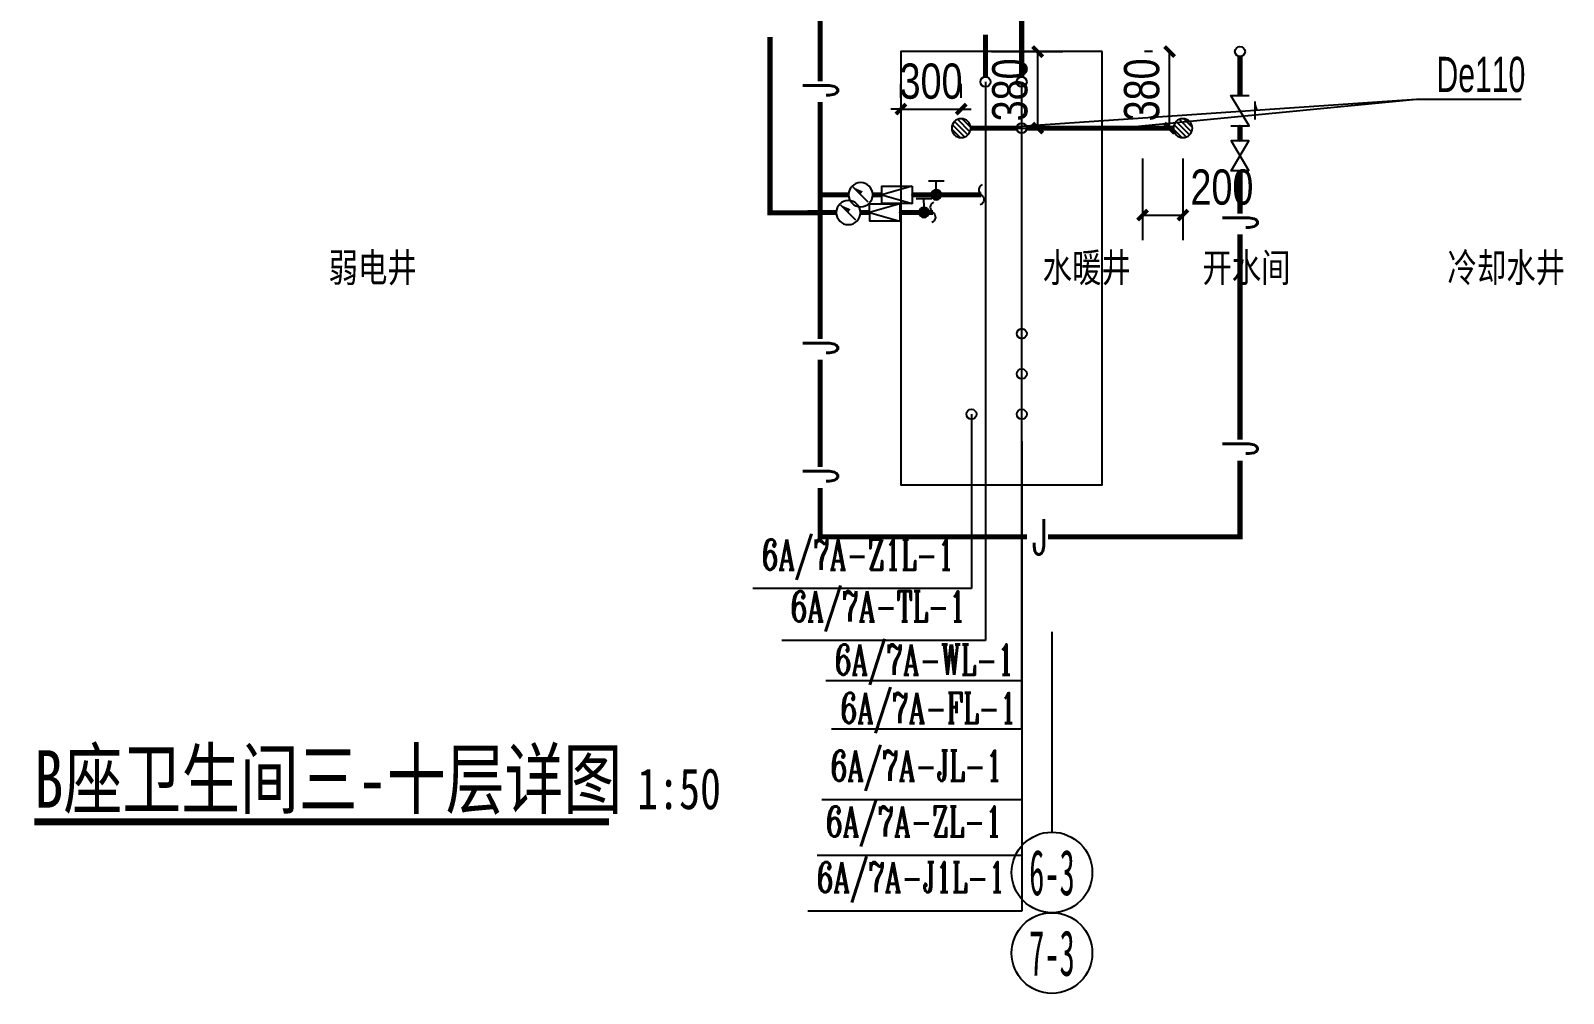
# Model space of a CAD drawing. Extents: x 31688 to 157843, y 203 to 96712.
# Drawn here: x 101410 to 109019, y 203 to 4982 of the extents above; entities that cross this region are included whole.
import ezdxf
from ezdxf.enums import TextEntityAlignment as Align

# ---------------------------------------------------------------- set-up
doc = ezdxf.new("R2010")
doc.units = 0
doc.header["$LTSCALE"] = 1000
doc.header["$MEASUREMENT"] = 0
doc.linetypes.add('109-34 轴网$0$L1$0$$AUDIT_BAD_LTYPE1', pattern=[0])
doc.layers.get('Defpoints').update_dxf_attribs({"color": 167})
for name, color, linetype in [('01-标注_轴线坐标', 132, 'Continuous'), ('02-TEXT_房间', 7, 'Continuous'), ('DIM_SYMB', 3, 'Continuous'), ('DIM_中水', 3, 'Continuous'), ('DIM_给水', 3, 'Continuous'), ('DIM_通气', 3, 'Continuous'), ('EQUIP_地漏', 7, 'Continuous'), ('EQUIP_给水', 7, 'Continuous'), ('PIPE-中水', 122, 'Continuous'), ('PIPE-废水', 31, 'Continuous'), ('PIPE-污水', 2, 'Continuous'), ('PIPE-给水中', 3, 'Continuous'), ('PIPE-通气', 30, 'Continuous'), ('TEXT_给水', 7, 'Continuous'), ('TWT_DIM', 3, 'Continuous'), ('TWT_LEAD', 3, 'Continuous'), ('VALVE_给水', 7, 'Continuous'), ('VPIPE-中水', 122, 'TG_Z'), ('VPIPE-中水中', 122, 'TG_Z1'), ('VPIPE-废水', 31, 'TG_F'), ('VPIPE-污水', 2, 'TG_W'), ('VPIPE-给水', 3, 'TG_J'), ('VPIPE-给水中', 3, 'TG_J1'), ('VPIPE-通气', 3, 'Continuous')]:
    doc.layers.add(name, color=color, linetype=linetype)
doc.styles.add('_TCH_AXIS', font='STXIHEI.TTF')
doc.styles.add('_TCH_DIM', font='ros.shx', dxfattribs={"width": 0.8, "bigfont": 'jd.shx'})
doc.styles.add('_TCH_DIM_T3', font='ros.shx', dxfattribs={"width": 0.8, "bigfont": 'jd.shx'})
doc.styles.add('_TCH_SPACE', font='STXIHEI.TTF', dxfattribs={"width": 0.75, "height": 5})
doc.styles.add('_TWT_PIPETEXT', font='SIMPLEX', dxfattribs={"width": 0.8, "height": 3.5, "bigfont": 'HZTXT'})
doc.styles.add('_TWT_SERIAL', font='COMPLEX', dxfattribs={"width": 0.8, "height": 3.5, "bigfont": 'HZTXT'})
doc.styles.get("Standard").update_dxf_attribs({"font": 'STXIHEI.TTF', "width": 0.75})
doc.styles.add('TG_LINETYPE', font='SIMPLEX', dxfattribs={"width": 0.8, "height": 3, "bigfont": 'HZTXT'})
doc.linetypes.add('TG_F', pattern='A,6,-0.3,["F",TG_LINETYPE,S=0.1,R=0,X=-0.23,Y=-0.15],0', length=6.3)
doc.linetypes.add('TG_J', pattern='A,5,-0.3,["J",TG_LINETYPE,S=0.1,R=0,X=-0.23,Y=-0.15],0', length=5.3)
doc.linetypes.add('TG_J1', pattern='A,5,-0.6,["J1",TG_LINETYPE,S=0.1,R=0,X=-0.52,Y=-0.15],0', length=5.6)
doc.linetypes.add('TG_W', pattern='A,3,-0.3,["W",TG_LINETYPE,S=0.1,R=0,X=-0.28,Y=-0.15],0', length=3.3)
doc.linetypes.add('TG_Z', pattern='A,5,-0.3,["Z",TG_LINETYPE,S=0.1,R=0,X=-0.28,Y=-0.15],0', length=5.3)
doc.linetypes.add('TG_Z1', pattern='A,5,-0.6,["Z1",TG_LINETYPE,S=0.1,R=0,X=-0.52,Y=-0.15],0', length=5.6)
doc.dimstyles.new('_TWT_ARCH&&50', dxfattribs={"dimtxt": 175, "dimasz": 50, "dimexe": 125, "dimexo": 150, "dimgap": 50, "dimtad": 1, "dimdec": 0, "dimzin": 0, "dimdsep": 46, "dimtxsty": '_TCH_DIM_T3', "dimblk": 'ARCHTICK', "dimcen": 0.09, "dimclrt": 7, "dimazin": 2, "dimtfac": 1, "dimtdec": 0, "dimtix": 1, "dimtmove": 2, "dimatfit": 3, "dimfxl": 0, "dimtolj": 1, "dimtzin": 0, "dimarcsym": 0})

# ---------------------------------------------------------------- blocks, each defined once
blk = doc.blocks.new('$VALVE$00000497')
for p, q in [((78, 138), (-78, 138)), ((0, 50), (0, 138))]:
    blk.add_line(p, q)
at = {"const_width": 49.6}
blk.add_lwpolyline([(25, 0, 1), (-25, 0, 1)], format="xyb", close=True, dxfattribs=at)
blk.add_circle((0, 0), 50)
blk = doc.blocks.new('$VALVE$00000742')
blk.add_line((-93, -93), (93, 93))
blk.add_lwpolyline([(93, 93, 0, 50, 0), (-13, 22, 50, 50, 0)], format="xyseb")
blk.add_circle((0, 0), 150)
for p in [(-150, 0), (150, 0)]:
    blk.add_point(p)
blk = doc.blocks.new('$VALVE$00000301')
for points in [[(-125, 72), (125, 0), (-125, -72)], [(-125, 72), (-125, -72), (125, -72), (125, 72), (-125, 72)]]:
    blk.add_lwpolyline(points)
for p in [(-125, 0), (125, 0)]:
    blk.add_point(p)
blk = doc.blocks.new('$TwtSys$00000141')
for p, q in [((-94, 8), (-10, 92)), ((-94, 8), (-10, 92)), ((-87, -35), (35, 87)), ((-87, -35), (35, 87)), ((-66, -66), (66, 66)), ((-66, -66), (66, 66)), ((-32, -87), (88, 33)), ((-32, -87), (88, 33)), ((11, -92), (92, -11)), ((11, -92), (92, -11))]:
    blk.add_line(p, q)
blk.add_circle((0, 0), 94)
blk.add_circle((0, 0), 94)
blk = doc.blocks.new('$VALVE$00000315')
blk.add_line((-75, 125), (75, 125))
blk.add_lwpolyline([(-125, -75), (-125, 75), (125, -75), (125, 75)])
for p in [(-125, 0), (125, 0)]:
    blk.add_point(p)
blk.add_solid([(0, 125), (0, 150), (75, 125)])
blk = doc.blocks.new('$VALVE$00000295')
blk.add_lwpolyline([(-125, 72), (-125, -72), (125, 72), (125, -72), (-125, 72)])
for p in [(-125, 0), (125, 0)]:
    blk.add_point(p)
blk = doc.blocks.new('$TwtSys$00000132')
at = {"elevation": 0}
blk.add_lwpolyline([(7, -101, -0.575183), (0, 0, 0.604745), (-11, 101, 16.924828)], format="xyb", dxfattribs=at)
blk = doc.blocks.new('_ArchTick')
at = {"color": 0, "linetype": 'ByBlock', "const_width": 0.4}
blk.add_lwpolyline([(-0.5, -0.5), (0.5, 0.5)], dxfattribs=at)
blk = doc.blocks.new('*D867')
at = {"layer": 'Defpoints', "color": 0, "linetype": '109-34 轴网$0$L1$0$$AUDIT_BAD_LTYPE1'}
for p in [(106930.3, 4497.6), (107130.3, 4497.6), (107130.3, 4066.5)]:
    blk.add_point(p, dxfattribs=at)
at = {"layer": 'TWT_DIM', "color": 0, "linetype": '109-34 轴网$0$L1$0$$AUDIT_BAD_LTYPE1', "lineweight": -2}
for p, q in [((106930.3, 4347.6), (106930.3, 3941.5)), ((107130.3, 4347.6), (107130.3, 3941.5)), ((106930.3, 4066.5), (107130.3, 4066.5))]:
    blk.add_line(p, q, dxfattribs=at)
at = {"layer": 'TWT_DIM', "color": 0, "linetype": '109-34 轴网$0$L1$0$$AUDIT_BAD_LTYPE1', "lineweight": -2, "xscale": 50, "yscale": 50, "zscale": 50, "rotation": 180}
blk.add_blockref('_ArchTick', (106930.3, 4066.5), dxfattribs=at)
at = {"layer": 'TWT_DIM', "color": 0, "linetype": '109-34 轴网$0$L1$0$$AUDIT_BAD_LTYPE1', "lineweight": -2, "xscale": 50, "yscale": 50, "zscale": 50}
blk.add_blockref('_ArchTick', (107130.3, 4066.5), dxfattribs=at)
at = {"layer": 'TWT_DIM', "color": 7, "linetype": '109-34 轴网$0$L1$0$$AUDIT_BAD_LTYPE1', "insert": (107324.3, 4204), "char_height": 175, "attachment_point": 5, "style": '_TCH_DIM_T3'}
blk.add_mtext('\\A1;200', dxfattribs=at)
blk = doc.blocks.new('*D868')
at = {"layer": 'Defpoints', "color": 0, "linetype": '109-34 轴网$0$L1$0$$AUDIT_BAD_LTYPE1'}
for p in [(106029.9, 4592.4), (105730.3, 4497.6), (106029.9, 4497.6)]:
    blk.add_point(p, dxfattribs=at)
at = {"layer": 'TWT_DIM', "color": 0, "linetype": '109-34 轴网$0$L1$0$$AUDIT_BAD_LTYPE1', "lineweight": -2}
for p, q in [((105730.3, 4647.6), (105730.3, 4717.4)), ((106029.9, 4647.6), (106029.9, 4717.4)), ((105730.3, 4592.4), (105680.3, 4592.4)), ((105730.3, 4592.4), (106029.9, 4592.4)), ((106029.9, 4592.4), (106079.9, 4592.4))]:
    blk.add_line(p, q, dxfattribs=at)
at = {"layer": 'TWT_DIM', "color": 0, "linetype": '109-34 轴网$0$L1$0$$AUDIT_BAD_LTYPE1', "lineweight": -2, "xscale": 50, "yscale": 50, "zscale": 50}
blk.add_blockref('_ArchTick', (105730.3, 4592.4), dxfattribs=at)
at = {"layer": 'TWT_DIM', "color": 0, "linetype": '109-34 轴网$0$L1$0$$AUDIT_BAD_LTYPE1', "lineweight": -2, "xscale": 50, "yscale": 50, "zscale": 50, "rotation": 180}
blk.add_blockref('_ArchTick', (106029.9, 4592.4), dxfattribs=at)
at = {"layer": 'TWT_DIM', "color": 7, "linetype": '109-34 轴网$0$L1$0$$AUDIT_BAD_LTYPE1', "insert": (105880.1, 4729.9), "char_height": 175, "attachment_point": 5, "style": '_TCH_DIM_T3'}
blk.add_mtext('\\A1;300', dxfattribs=at)
blk = doc.blocks.new('*D869')
at = {"layer": 'Defpoints', "color": 0, "linetype": '109-34 轴网$0$L1$0$$AUDIT_BAD_LTYPE1'}
for p in [(106029.9, 4877.6), (106409.6, 4877.6), (106029.9, 4497.6)]:
    blk.add_point(p, dxfattribs=at)
at = {"layer": 'TWT_DIM', "color": 0, "linetype": '109-34 轴网$0$L1$0$$AUDIT_BAD_LTYPE1', "lineweight": -2}
for p, q in [((106179.9, 4877.6), (106534.6, 4877.6)), ((106409.6, 4497.6), (106409.6, 4877.6)), ((106179.9, 4497.6), (106534.6, 4497.6))]:
    blk.add_line(p, q, dxfattribs=at)
at = {"layer": 'TWT_DIM', "color": 0, "linetype": '109-34 轴网$0$L1$0$$AUDIT_BAD_LTYPE1', "lineweight": -2, "xscale": 50, "yscale": 50, "zscale": 50}
for p, rotation in [((106409.6, 4877.6), 90), ((106409.6, 4497.6), 270)]:
    blk.add_blockref('_ArchTick', p, dxfattribs=dict(at, rotation=rotation))
at = {"layer": 'TWT_DIM', "color": 7, "linetype": '109-34 轴网$0$L1$0$$AUDIT_BAD_LTYPE1', "insert": (106272.1, 4687.6), "char_height": 175, "attachment_point": 5, "rotation": 90, "style": '_TCH_DIM_T3'}
blk.add_mtext('\\A1;380', dxfattribs=at)
blk = doc.blocks.new('*D870')
at = {"layer": 'Defpoints', "color": 0, "linetype": '109-34 轴网$0$L1$0$$AUDIT_BAD_LTYPE1'}
for p in [(107064.1, 4877.6), (107130.3, 4877.6), (107130.3, 4497.6)]:
    blk.add_point(p, dxfattribs=at)
at = {"layer": 'TWT_DIM', "color": 0, "linetype": '109-34 轴网$0$L1$0$$AUDIT_BAD_LTYPE1', "lineweight": -2}
for p, q in [((106980.3, 4877.6), (106939.1, 4877.6)), ((107064.1, 4497.6), (107064.1, 4877.6)), ((106980.3, 4497.6), (106939.1, 4497.6))]:
    blk.add_line(p, q, dxfattribs=at)
at = {"layer": 'TWT_DIM', "color": 0, "linetype": '109-34 轴网$0$L1$0$$AUDIT_BAD_LTYPE1', "lineweight": -2, "xscale": 50, "yscale": 50, "zscale": 50}
for p, rotation in [((107064.1, 4877.6), 90), ((107064.1, 4497.6), 270)]:
    blk.add_blockref('_ArchTick', p, dxfattribs=dict(at, rotation=rotation))
at = {"layer": 'TWT_DIM', "color": 7, "linetype": '109-34 轴网$0$L1$0$$AUDIT_BAD_LTYPE1', "insert": (106926.6, 4687.6), "char_height": 175, "attachment_point": 5, "rotation": 90, "style": '_TCH_DIM_T3'}
blk.add_mtext('\\A1;380', dxfattribs=at)

msp = doc.modelspace()

# ---------------------------------------------------------------- hatches: boundary and pattern name
at = {"layer": 'PIPE-中水', "linetype": 'Continuous'}
for points in [[(105080.6, 4077.6), (105080.7, 4065.1), (105068.1, 4065.1)], [(105080.6, 4077.6), (105068.1, 4077.6), (105068.1, 4065.1)]]:
    msp.add_hatch(color=256, dxfattribs=at).paths.add_polyline_path(points)
at = {"layer": 'PIPE-给水中', "linetype": 'Continuous'}
for points in [[(105330.3, 2468.5), (105317.8, 2468.5), (105317.8, 2456)], [(105330.3, 2468.5), (105330.3, 2456), (105317.8, 2456)], [(107413.9, 2468.5), (107413.9, 2456), (107426.4, 2456)], [(107413.9, 2468.5), (107426.4, 2468.5), (107426.4, 2456)]]:
    msp.add_hatch(color=256, dxfattribs=at).paths.add_polyline_path(points)

# ---------------------------------------------------------------- linework, layer by layer
msp.add_lwpolyline([(106730.3, 4877.6), (105730.3, 4877.6), (105730.3, 2727.6), (106730.3, 2727.6)], close=True)
at = {"layer": '01-标注_轴线坐标'}
msp.add_line((106480.2, 1997.6), (106480.2, 1003.1), dxfattribs=at)
for centre in [(106480.2, 803.1), (106480.2, 403.1)]:
    msp.add_circle(centre, 200, dxfattribs=at)
at = {"layer": 'DIM_SYMB', "const_width": 35}
msp.add_lwpolyline([(101427.4, 1054.5), (104281.2, 1054.5)], dxfattribs=at)
at = {"layer": 'DIM_中水'}
for p, q in [((106080.3, 3077.6), (106080.3, 2212.1)), ((106330.3, 2704.3), (106330.3, 887.6)), ((106330.3, 2427.6), (106330.3, 610.9)), ((106080.3, 2212.1), (104995.1, 2212.1)), ((106330.3, 887.6), (105314.3, 887.6)), ((106330.3, 610.9), (105268.2, 610.9))]:
    msp.add_line(p, q, dxfattribs=at)
at = {"layer": 'DIM_给水'}
for p, q in [((106329.9, 4727.6, 3000), (106330.3, 1164.3)), ((106329.9, 4727.6), (106329.9, 1754.8)), ((106329.9, 4497), (106329.9, 1514.5)), ((106329.9, 1754.8), (105357.9, 1754.8)), ((106329.9, 1514.5), (105386.2, 1514.5)), ((106330.3, 1164.3), (105337.3, 1164.3))]:
    msp.add_line(p, q, dxfattribs=at)
at = {"layer": 'DIM_通气'}
for p, q in [((106149.9, 4727.6), (106149.9, 1955.2)), ((106149.9, 1955.2), (105138.6, 1955.2))]:
    msp.add_line(p, q, dxfattribs=at)
at = {"layer": 'PIPE-中水', "linetype": 'Continuous', "ltscale": 0.5, "const_width": 25}
for points in [[(105080.6, 4077.6), (105080.6, 4949.9)], [(105409.6, 4078.4), (105080.6, 4077.6)], [(105575.4, 4078.8), (105529.6, 4078.7)], [(105889, 4079.6), (105725.2, 4079.2)]]:
    msp.add_lwpolyline(points, dxfattribs=at)
at = {"layer": 'PIPE-废水', "linetype": 'Continuous', "ltscale": 0.5, "const_width": 25}
for points in [[(106304.9, 4497.6), (106076.9, 4497.6)], [(107083.3, 4497.6), (106354.9, 4497.6)]]:
    msp.add_lwpolyline(points, dxfattribs=at)
at = {"layer": 'PIPE-污水', "linetype": 'Continuous', "ltscale": 0.5, "const_width": 25}
msp.add_lwpolyline([(106329.9, 4752.6), (106329.9, 5306.5)], dxfattribs=at)
at = {"layer": 'PIPE-给水中', "linetype": 'Continuous', "ltscale": 0.5, "const_width": 25}
for points in [[(105330.3, 4730), (105330.3, 5356.5)], [(107413.9, 4659.9), (107413.9, 4852.6)], [(105330.3, 4167.3), (105330.3, 4626.7)], [(107413.9, 4435.4), (107413.9, 4509.9)], [(107413.9, 4073.9), (107413.9, 4285.2)], [(105470.3, 4167.3), (105330.3, 4167.3)], [(105330.3, 3451.3), (105330.3, 4167.3)], [(105636.1, 4167.3), (105590.3, 4167.3)], [(106130.3, 4167.3), (105785.9, 4167.3)], [(107413.9, 2950.6), (107413.9, 3970.5)], [(105330.3, 2814.9), (105330.3, 3347.9)], [(107413.9, 2468.5), (107413.9, 2847.3)], [(105330.3, 2468.5), (105330.3, 2711.6)], [(105330.3, 2468.5), (106356.6, 2468.5)], [(106460, 2468.5), (107413.9, 2468.5)]]:
    msp.add_lwpolyline(points, dxfattribs=at)
at = {"layer": 'PIPE-通气', "linetype": 'Continuous', "ltscale": 0.5, "const_width": 25}
msp.add_lwpolyline([(106149.9, 4752.6), (106149.9, 4961.4)], dxfattribs=at)
at = {"layer": 'TWT_LEAD'}
for p, q in [((106179.9, 4497.6), (108289.4, 4641.8)), ((106807.3, 4497.6), (108289.4, 4641.8)), ((108289.4, 4641.8), (108809.8, 4641.8))]:
    msp.add_line(p, q, dxfattribs=at)
at = {"layer": 'VPIPE-中水', "linetype": 'Continuous'}
msp.add_circle((106330.3, 3277.6), 25, dxfattribs=at)
at = {"layer": 'VPIPE-中水中', "linetype": 'Continuous'}
msp.add_circle((106080.3, 3077.6), 25, dxfattribs=at)
at = {"layer": 'VPIPE-废水', "linetype": 'Continuous'}
msp.add_circle((106329.9, 4497.6), 25, dxfattribs=at)
at = {"layer": 'VPIPE-污水', "linetype": 'Continuous'}
msp.add_circle((106329.9, 4727.6), 25, dxfattribs=at)
at = {"layer": 'VPIPE-给水', "linetype": 'Continuous'}
for centre in [(107413.9, 4877.6), (106330.3, 3077.6)]:
    msp.add_circle(centre, 25, dxfattribs=at)
at = {"layer": 'VPIPE-给水中', "linetype": 'Continuous'}
msp.add_circle((106330.3, 3477.6), 25, dxfattribs=at)
at = {"layer": 'VPIPE-通气', "color": 30, "linetype": 'Continuous'}
msp.add_circle((106149.9, 4727.6), 25, dxfattribs=at)

# ---------------------------------------------------------------- block references
at = {"layer": 'EQUIP_地漏', "xscale": 0.5, "yscale": -0.5, "zscale": 0.5, "rotation": 180}
for p in [(106029.9, 4497.6), (107130.3, 4497.6)]:
    msp.add_blockref('$TwtSys$00000141', p, dxfattribs=at)
at = {"layer": 'EQUIP_给水', "linetype": '109-34 轴网$0$L1$0$$AUDIT_BAD_LTYPE1', "xscale": 0.5, "yscale": -0.5, "zscale": 0.5}
for p in [(106130.2, 4167.4), (105889, 4079.6)]:
    msp.add_blockref('$TwtSys$00000132', p, dxfattribs=at)
at = {"layer": 'VALVE_给水', "linetype": '109-34 轴网$0$L1$0$$AUDIT_BAD_LTYPE1', "xscale": 0.6, "yscale": -0.6, "zscale": 0.6, "rotation": 89.99999840510843}
for name, p in [('$VALVE$00000315', (107413.9, 4584.9)), ('$VALVE$00000295', (107413.9, 4360.3))]:
    msp.add_blockref(name, p, dxfattribs=at)
at = {"layer": 'VALVE_给水'}
for name, p, xscale, yscale, zscale, rotation in [('$VALVE$00000742', (105530.3, 4167.3), 0.4, -0.4, 0.4, 179.9999993629923), ('$VALVE$00000301', (105711, 4167.3), 0.6, -0.6, 0.6, 179.9999993629923), ('$VALVE$00000497', (105905.9, 4167.3), 0.5, -0.5, 0.5, 179.9999993629923), ('$VALVE$00000742', (105469.6, 4078.6), 0.4, -0.4, 0.4, 180.135100256213), ('$VALVE$00000301', (105650.3, 4079), 0.6, -0.6, 0.6, 180.135100256213), ('$VALVE$00000497', (105845.2, 4079.4), 0.5, -0.5, 0.5, 180.135100256213)]:
    msp.add_blockref(name, p, dxfattribs=dict(at, xscale=xscale, yscale=yscale, zscale=zscale, rotation=rotation))

# ---------------------------------------------------------------- texts
at = {"layer": '01-标注_轴线坐标', "color": 7, "style": '_TCH_AXIS', "width": 0.51875}
for s, p, p2 in [('6-3', (106367.1, 690), (106593.3, 690)), ('7-3', (106367.1, 290), (106593.3, 290))]:
    msp.add_text(s, height=226.27, dxfattribs=at).set_placement(p, p2, align=Align.FIT)
at = {"layer": '02-TEXT_房间', "style": '_TCH_SPACE', "width": 0.75}
for s, p in [('弱电井', (102888.9, 3734.1)), ('水暖井', (106434, 3734.1)), ('开水间', (107226.9, 3734.1)), ('冷却水井', (108443.7, 3734.1))]:
    msp.add_text(s, height=142.71, dxfattribs=at).set_placement(p)
at = {"layer": 'DIM_SYMB', "color": 7, "width": 0.75}
for s, height, p in [('B座卫生间三-十层详图', 285.426, (101427.4, 1124.5)), ('1:50', 203.88, (104421.2, 1117.2))]:
    msp.add_text(s, height=height, dxfattribs=at).set_placement(p)
at = {"layer": 'DIM_中水', "color": 7, "style": '_TWT_SERIAL', "width": 0.64}
for s, p in [('6A/7A-Z1L-1', (105040.1, 2305.6)), ('6A/7A-ZL-1', (105359.3, 981.2)), ('6A/7A-J1L-1', (105313.2, 704.5))]:
    msp.add_text(s, height=150, dxfattribs=at).set_placement(p)
at = {"layer": 'DIM_给水', "color": 7, "style": '_TWT_SERIAL', "width": 0.64}
for s, p in [('6A/7A-WL-1', (105402.9, 1784.8)), ('6A/7A-FL-1', (105431.2, 1544.5)), ('6A/7A-JL-1', (105382.3, 1257.9))]:
    msp.add_text(s, height=150, dxfattribs=at).set_placement(p)
at = {"layer": 'DIM_通气', "color": 7, "style": '_TWT_SERIAL', "width": 0.64}
msp.add_text('6A/7A-TL-1', height=150, dxfattribs=at).set_placement((105183.6, 2048.7))
at = {"layer": 'TEXT_给水', "linetype": '109-34 轴网$0$L1$0$$AUDIT_BAD_LTYPE1', "style": '_TWT_PIPETEXT', "width": 0.64}
for p in [(105417.8, 4651.7), (107501.4, 3995.5), (105417.8, 3372.9), (107501.4, 2872.3), (105417.8, 2736.6)]:
    msp.add_text('J', height=175, rotation=90, dxfattribs=at).set_placement(p)
msp.add_text('J', height=175, dxfattribs=at).set_placement((106381.6, 2381))
at = {"layer": 'TWT_LEAD', "color": 7, "style": '_TCH_DIM', "width": 0.64}
msp.add_text('De110', height=175, dxfattribs=at).set_placement((108389.3, 4676.8))

# ---------------------------------------------------------------- dimensions: what is measured, and where the dimension line sits
at = {"layer": 'TWT_DIM', "linetype": '109-34 轴网$0$L1$0$$AUDIT_BAD_LTYPE1'}
for p1, p2, distance, text, picture, middle in [((106029.9, 4497.6), (106029.9, 4877.6), -379.7, '380', '*D869', (106272.1, 4687.6)), ((107130.3, 4497.6), (107130.3, 4877.6), 66.2, '380', '*D870', (106926.6, 4687.6)), ((105730.3, 4497.6), (106029.9, 4497.6), 94.8, '300', '*D868', (105880.1, 4729.9))]:
    dim = msp.add_aligned_dim(p1=p1, p2=p2, distance=distance, text=text, dimstyle='_TWT_ARCH&&50', dxfattribs=at)
    dim.commit()
    dim.dimension.update_dxf_attribs({"geometry": picture, "text_midpoint": middle})
dim = msp.add_linear_dim(base=(107130.3, 4066.5), p1=(106930.3, 4497.6), p2=(107130.3, 4497.6), angle=360, text='200', dimstyle='_TWT_ARCH&&50', dxfattribs=at)
dim.commit()
dim.dimension.update_dxf_attribs({"geometry": '*D867', "text_midpoint": (107324.3, 4204), "dimtype": 161})

doc.saveas('drawing.dxf')
